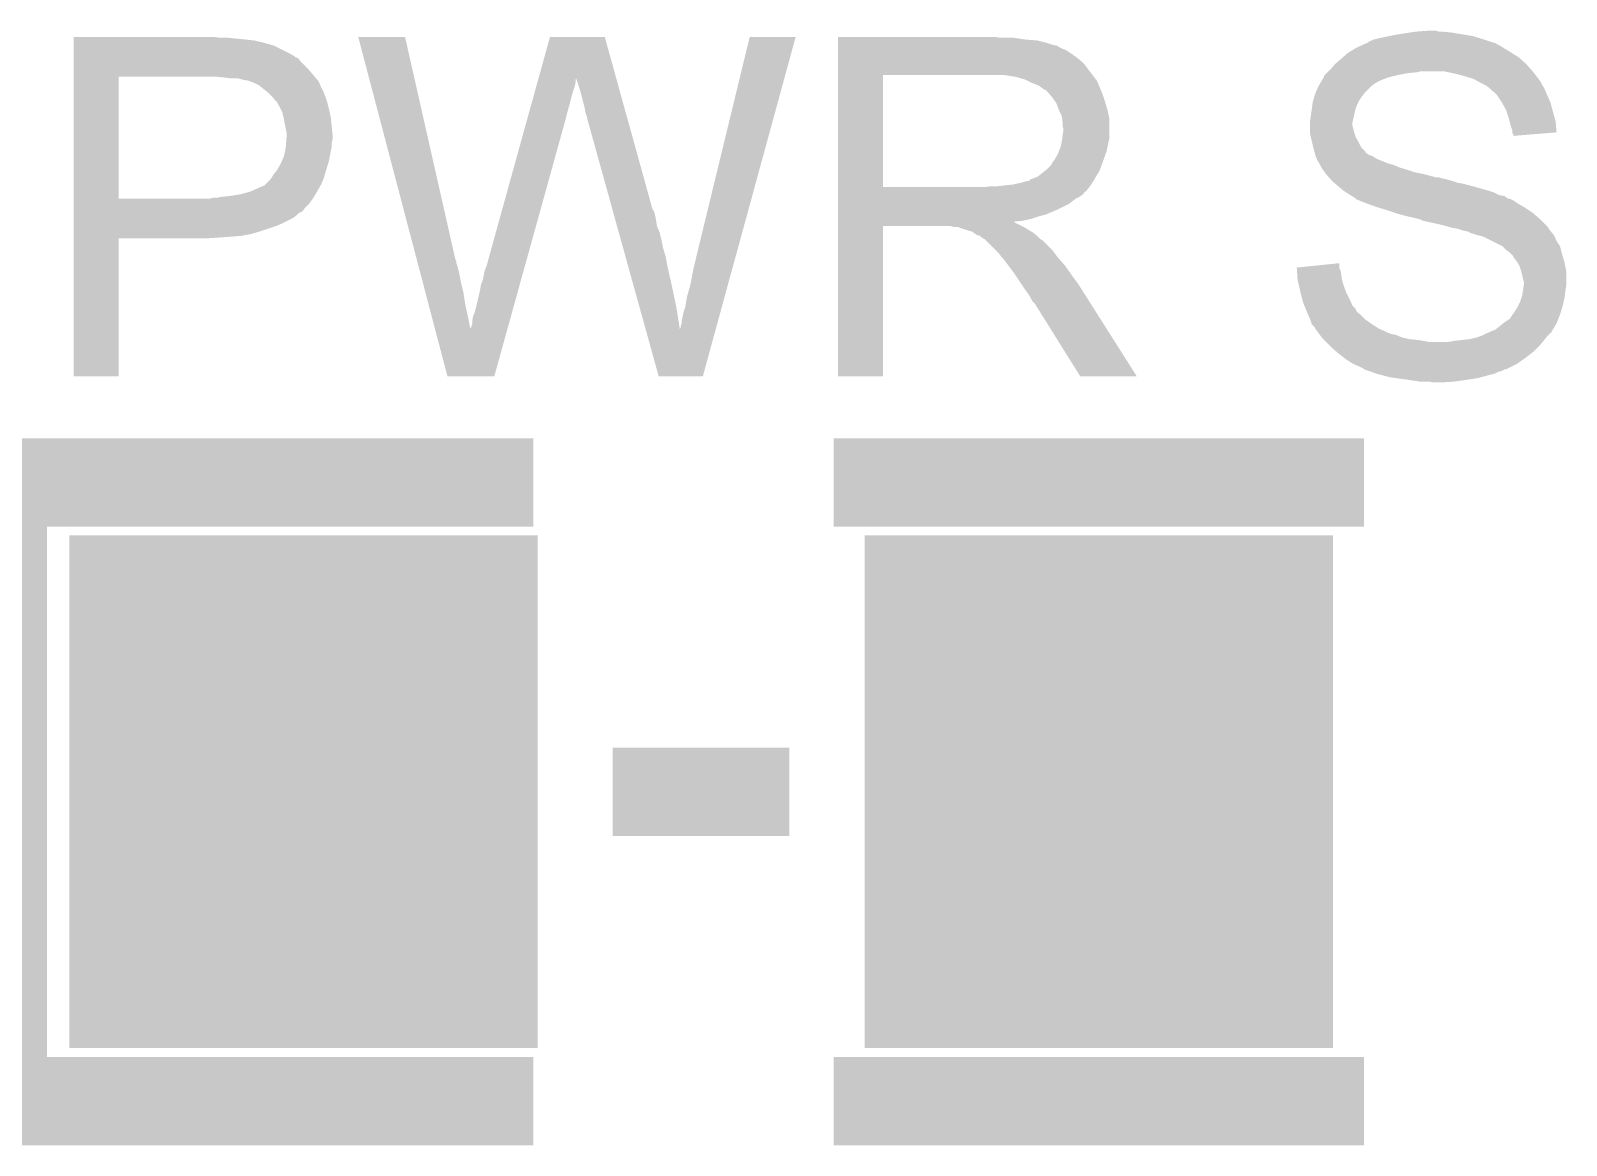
# Model space of a CAD drawing. Extents: x -0.06 to 0.95, y -0.15 to 2.11.
# Drawn here: x 0.1251 to 0.2989, y 0.03 to 0.1561 of the extents above; entities that cross this region are included whole.
import ezdxf

# ---------------------------------------------------------------- set-up
doc = ezdxf.new("R2010")
doc.units = 0
doc.layers.get('0').update_dxf_attribs({"linetype": 'CONTINUOUS'})
doc.layers.add('LORA_CLICK_V104_GTO', color=6, linetype='CONTINUOUS')
doc.layers.add('LORA_CLICK_V104_GTS', color=1, linetype='CONTINUOUS')

# ---------------------------------------------------------------- blocks, each defined once
blk = doc.blocks.new('RECTANGLE_9')
blk.add_solid([(0.0265, 0.029), (0.0265, -0.029), (-0.0265, 0.029), (-0.0265, -0.029)])

msp = doc.modelspace()

# ---------------------------------------------------------------- linework, layer by layer
at = {"layer": 'LORA_CLICK_V104_GTO', "const_width": 0.01}
for points in [[(0.122, 0.035), (0.122, 0.105), (0.182, 0.105)], [(0.216, 0.105), (0.276, 0.105)], [(0.191, 0.07), (0.211, 0.07)], [(0.122, 0.035), (0.182, 0.035)], [(0.216, 0.035), (0.276, 0.035)]]:
    msp.add_lwpolyline(points, dxfattribs=at)
at = {"layer": 'LORA_CLICK_V104_GTO'}
for points in [[(0.13, 0.1553), (0.13, 0.1554), (0.1466, 0.1553), (0.1458, 0.1554)], [(0.13, 0.1551), (0.13, 0.1553), (0.1495, 0.1551), (0.1475, 0.1553)], [(0.13, 0.155), (0.13, 0.1551), (0.1503, 0.155), (0.1495, 0.1551)], [(0.13, 0.1549), (0.13, 0.155), (0.1508, 0.1549), (0.1504, 0.155)], [(0.13, 0.1548), (0.13, 0.1549), (0.1513, 0.1548), (0.1508, 0.1549)], [(0.13, 0.1544), (0.13, 0.1548), (0.1527, 0.1544), (0.1513, 0.1548)], [(0.16883, 0.1302), (0.1622, 0.1554), (0.1732, 0.1302), (0.1675, 0.1554)], [(0.1622, 0.1554), (0.1622, 0.1554), (0.1675, 0.1554), (0.1622, 0.1554)], [(0.1826, 0.1507), (0.1839, 0.1554), (0.1914, 0.1507), (0.1901, 0.1554)], [(0.1839, 0.1554), (0.1839, 0.1554), (0.1901, 0.1554), (0.1839, 0.1554)], [(0.2005, 0.1307), (0.2065, 0.1554), (0.20495, 0.1307), (0.2117, 0.1554)], [(0.2065, 0.1554), (0.2065, 0.1554), (0.2117, 0.1554), (0.2065, 0.1554)], [(0.2165, 0.1553), (0.2165, 0.1554), (0.2348, 0.1553), (0.2343, 0.1554)], [(0.2165, 0.1551), (0.2165, 0.1553), (0.2377, 0.1551), (0.2364, 0.1553)], [(0.2165, 0.155), (0.2165, 0.1551), (0.239, 0.155), (0.2377, 0.1551)], [(0.2165, 0.1547), (0.2165, 0.155), (0.2402, 0.1547), (0.239, 0.155)], [(0.2165, 0.1545), (0.2165, 0.1547), (0.2408, 0.1545), (0.2402, 0.1547)], [(0.27608, 0.1546), (0.2763, 0.1547), (0.291, 0.1546), (0.2909, 0.1547)], [(0.2763, 0.1547), (0.2763, 0.1547), (0.2909, 0.1547), (0.2908, 0.1547)], [(0.2764, 0.1547), (0.2766, 0.1549), (0.2908, 0.1547), (0.2902, 0.1549)], [(0.2766, 0.1549), (0.2769, 0.155), (0.2902, 0.1549), (0.2899, 0.155)], [(0.2769, 0.155), (0.2771, 0.1551), (0.2899, 0.155), (0.2896, 0.1551)], [(0.2771, 0.1551), (0.2775, 0.1552), (0.2896, 0.1551), (0.28928, 0.1552)], [(0.2775, 0.1552), (0.2784, 0.1554), (0.28928, 0.1552), (0.28863, 0.1554)], [(0.2784, 0.1554), (0.2789, 0.1555), (0.28863, 0.1554), (0.2883, 0.1555)], [(0.2789, 0.1555), (0.2794, 0.1556), (0.2883, 0.1555), (0.2877, 0.1556)], [(0.2794, 0.1556), (0.2806, 0.1558), (0.2877, 0.1556), (0.2865, 0.1558)], [(0.2806, 0.1558), (0.28125, 0.1559), (0.2865, 0.1558), (0.2859, 0.1559)], [(0.28125, 0.1559), (0.2819, 0.156), (0.2859, 0.1559), (0.2848, 0.156)], [(0.2819, 0.156), (0.2833, 0.1561), (0.2845, 0.156), (0.2841, 0.1561)], [(0.13, 0.1536), (0.13, 0.1544), (0.1543, 0.1536), (0.1527, 0.1544)], [(0.13, 0.1532), (0.13, 0.1536), (0.155, 0.1532), (0.1543, 0.1536)], [(0.13, 0.1531), (0.13, 0.1532), (0.1551, 0.1531), (0.155, 0.1532)], [(0.13, 0.153), (0.13, 0.1531), (0.1554, 0.153), (0.1551, 0.1531)], [(0.13, 0.1526), (0.13, 0.153), (0.1557, 0.1526), (0.1554, 0.153)], [(0.2165, 0.1544), (0.2165, 0.1545), (0.2413, 0.1544), (0.2408, 0.1545)], [(0.2165, 0.1543), (0.2165, 0.1544), (0.2414, 0.1543), (0.2414, 0.1544)], [(0.2165, 0.1544), (0.2165, 0.1544), (0.2414, 0.1544), (0.2413, 0.1544)], [(0.2165, 0.1541), (0.2165, 0.1543), (0.2418, 0.1541), (0.2414, 0.1543)], [(0.2165, 0.1539), (0.2165, 0.1541), (0.2423, 0.1539), (0.2418, 0.1541)], [(0.2165, 0.1535), (0.2165, 0.1539), (0.2429, 0.1535), (0.2423, 0.1539)], [(0.2165, 0.153), (0.2165, 0.1535), (0.2436, 0.153), (0.2429, 0.1535)], [(0.2165, 0.1524), (0.2165, 0.153), (0.2443, 0.1524), (0.2436, 0.153)], [(0.2734, 0.1529), (0.27363, 0.1531), (0.29373, 0.1529), (0.2935, 0.1531)], [(0.27363, 0.1531), (0.2742, 0.1536), (0.2935, 0.1531), (0.2927, 0.1536)], [(0.2742, 0.1536), (0.27503, 0.1541), (0.2927, 0.1536), (0.2919, 0.1541)], [(0.27503, 0.1541), (0.2752, 0.1542), (0.2919, 0.1541), (0.29173, 0.1542)], [(0.2752, 0.1542), (0.27564, 0.1544), (0.29173, 0.1542), (0.2914, 0.1544)], [(0.27564, 0.1544), (0.27608, 0.1546), (0.2914, 0.1544), (0.291, 0.1546)], [(0.13, 0.1517), (0.13, 0.1526), (0.1566, 0.1517), (0.1557, 0.1526)], [(0.13, 0.1511), (0.13, 0.1517), (0.1571, 0.1511), (0.1566, 0.1517)], [(0.2165, 0.1516), (0.2165, 0.1524), (0.2449, 0.1516), (0.2443, 0.1524)], [(0.2165, 0.1511), (0.2165, 0.1516), (0.24529, 0.1511), (0.2449, 0.1516)], [(0.2716, 0.1511), (0.2718, 0.1513), (0.2799, 0.1511), (0.281, 0.1513)], [(0.2718, 0.1513), (0.2719, 0.1514), (0.281, 0.1513), (0.282, 0.1514)], [(0.2719, 0.1514), (0.272, 0.1515), (0.282, 0.1514), (0.2824, 0.1515)], [(0.272, 0.1515), (0.2722, 0.1517), (0.2951, 0.1515), (0.29492, 0.1517)], [(0.2722, 0.1517), (0.2727, 0.1523), (0.29492, 0.1517), (0.29439, 0.1523)], [(0.2727, 0.1523), (0.27282, 0.1524), (0.29439, 0.1523), (0.2943, 0.1524)], [(0.27282, 0.1524), (0.2734, 0.1529), (0.2943, 0.1524), (0.29373, 0.1529)], [(0.2865, 0.1512), (0.2851, 0.1515), (0.29533, 0.1512), (0.2951, 0.1515)], [(0.2876, 0.1509), (0.2865, 0.1512), (0.29557, 0.1509), (0.29533, 0.1512)], [(0.13, 0.1509), (0.13, 0.1511), (0.15727, 0.1509), (0.1571, 0.1511)], [(0.13, 0.1371), (0.13, 0.1509), (0.1351, 0.1371), (0.1351, 0.1509)], [(0.1471, 0.1508), (0.1461, 0.1509), (0.15736, 0.1508), (0.15727, 0.1509)], [(0.1479, 0.1507), (0.1471, 0.1508), (0.15744, 0.1507), (0.15736, 0.1508)], [(0.1494, 0.1505), (0.1486, 0.1507), (0.15761, 0.1505), (0.15744, 0.1507)], [(0.14987, 0.1504), (0.1496, 0.1505), (0.1577, 0.1504), (0.15761, 0.1505)], [(0.1504, 0.1502), (0.14987, 0.1504), (0.15779, 0.1502), (0.1577, 0.1504)], [(0.151, 0.1499), (0.1504, 0.1502), (0.15792, 0.1499), (0.15779, 0.1502)], [(0.1515, 0.1495), (0.151, 0.1499), (0.1581, 0.1495), (0.15792, 0.1499)], [(0.15163, 0.1494), (0.1515, 0.1495), (0.1582, 0.1494), (0.1581, 0.1495)], [(0.18218, 0.1492), (0.18235, 0.1498), (0.1865, 0.1492), (0.1867, 0.1498)], [(0.18235, 0.1498), (0.18249, 0.1503), (0.1867, 0.1498), (0.1868, 0.1503)], [(0.18249, 0.1503), (0.18257, 0.1506), (0.1868, 0.1503), (0.1868, 0.1506)], [(0.18257, 0.1506), (0.1826, 0.1507), (0.1868, 0.1506), (0.1869, 0.1507)], [(0.1869, 0.1506), (0.1869, 0.1507), (0.19143, 0.1506), (0.1914, 0.1507)], [(0.1872, 0.1497), (0.1869, 0.1506), (0.19168, 0.1497), (0.19143, 0.1506)], [(0.1874, 0.149), (0.1872, 0.1497), (0.19187, 0.149), (0.19168, 0.1497)], [(0.2165, 0.1384), (0.2165, 0.1511), (0.2216, 0.1384), (0.2216, 0.1511)], [(0.2165, 0.1511), (0.2165, 0.1511), (0.2216, 0.1511), (0.2337, 0.1511)], [(0.2365, 0.1509), (0.2352, 0.1511), (0.24544, 0.1509), (0.24529, 0.1511)], [(0.23723, 0.1507), (0.2365, 0.1509), (0.2456, 0.1507), (0.24544, 0.1509)], [(0.2376, 0.1506), (0.23723, 0.1507), (0.2456, 0.1506), (0.2456, 0.1507)], [(0.2384, 0.1502), (0.2376, 0.1506), (0.2459, 0.1502), (0.2457, 0.1506)], [(0.2376, 0.1506), (0.2376, 0.1506), (0.2457, 0.1506), (0.2456, 0.1506)], [(0.2392, 0.1499), (0.2384, 0.1502), (0.24602, 0.1499), (0.2459, 0.1502)], [(0.23947, 0.1497), (0.2392, 0.1499), (0.2461, 0.1497), (0.24602, 0.1499)], [(0.2396, 0.1496), (0.23947, 0.1497), (0.24614, 0.1496), (0.2461, 0.1497)], [(0.2399, 0.1494), (0.2396, 0.1496), (0.24623, 0.1494), (0.24614, 0.1496)], [(0.27054, 0.1491), (0.27086, 0.1498), (0.2761, 0.1491), (0.2768, 0.1498)], [(0.27086, 0.1498), (0.2709, 0.1499), (0.2768, 0.1498), (0.27693, 0.1499)], [(0.2709, 0.1499), (0.27102, 0.1501), (0.27693, 0.1499), (0.2772, 0.1501)], [(0.27102, 0.1501), (0.2712, 0.1504), (0.2772, 0.1501), (0.2777, 0.1504)], [(0.2712, 0.1504), (0.27144, 0.1508), (0.2777, 0.1504), (0.2787, 0.1508)], [(0.27144, 0.1508), (0.2715, 0.1509), (0.2787, 0.1508), (0.2791, 0.1509)], [(0.2715, 0.151), (0.2716, 0.1511), (0.2795, 0.151), (0.2799, 0.1511)], [(0.2715, 0.1509), (0.2715, 0.151), (0.2791, 0.1509), (0.2795, 0.151)], [(0.2885, 0.1506), (0.2876, 0.1509), (0.2958, 0.1506), (0.29557, 0.1509)], [(0.28868, 0.1505), (0.2885, 0.1506), (0.2958, 0.1505), (0.2958, 0.1506)], [(0.2892, 0.1502), (0.28868, 0.1505), (0.29605, 0.1502), (0.2959, 0.1505)], [(0.28868, 0.1505), (0.28868, 0.1505), (0.2959, 0.1505), (0.2958, 0.1505)], [(0.2894, 0.1501), (0.2892, 0.1502), (0.2961, 0.1501), (0.29605, 0.1502)], [(0.2898, 0.1499), (0.2894, 0.1501), (0.29622, 0.1499), (0.2961, 0.1501)], [(0.2901, 0.1497), (0.2898, 0.1499), (0.29634, 0.1497), (0.29622, 0.1499)], [(0.2902, 0.1496), (0.2901, 0.1497), (0.2964, 0.1496), (0.29634, 0.1497)], [(0.291, 0.1489), (0.2902, 0.1496), (0.2967, 0.1489), (0.2964, 0.1496)], [(0.152, 0.1491), (0.15163, 0.1494), (0.1583, 0.1491), (0.1582, 0.1494)], [(0.1525, 0.1486), (0.152, 0.1491), (0.1585, 0.1486), (0.1583, 0.1491)], [(0.1526, 0.1485), (0.1525, 0.1486), (0.15853, 0.1485), (0.1585, 0.1486)], [(0.1528, 0.1482), (0.1526, 0.1485), (0.15863, 0.1482), (0.15853, 0.1485)], [(0.15301, 0.148), (0.1529, 0.1482), (0.1587, 0.148), (0.15863, 0.1482)], [(0.1533, 0.1475), (0.15301, 0.148), (0.15882, 0.1475), (0.1587, 0.148)], [(0.18157, 0.147), (0.18177, 0.1477), (0.1859, 0.147), (0.1861, 0.1477)], [(0.18177, 0.1477), (0.18199, 0.1485), (0.1861, 0.1477), (0.1863, 0.1485)], [(0.18199, 0.1485), (0.18218, 0.1492), (0.1863, 0.1485), (0.1865, 0.1492)], [(0.1876, 0.1482), (0.1874, 0.149), (0.19209, 0.1482), (0.19187, 0.149)], [(0.1878, 0.1475), (0.1876, 0.1482), (0.19229, 0.1475), (0.19209, 0.1482)], [(0.24035, 0.149), (0.24, 0.1494), (0.2464, 0.149), (0.24623, 0.1494)], [(0.2407, 0.1486), (0.24035, 0.149), (0.24653, 0.1486), (0.2464, 0.149)], [(0.24106, 0.1481), (0.2407, 0.1486), (0.2467, 0.1481), (0.24653, 0.1486)], [(0.2412, 0.1479), (0.24106, 0.1481), (0.24676, 0.1479), (0.2467, 0.1481)], [(0.2415, 0.1471), (0.2412, 0.1479), (0.247, 0.1471), (0.24676, 0.1479)], [(0.27013, 0.1474), (0.2702, 0.148), (0.2751, 0.1474), (0.27536, 0.148)], [(0.2702, 0.148), (0.27023, 0.1481), (0.27536, 0.148), (0.2754, 0.1481)], [(0.27023, 0.1481), (0.27041, 0.1487), (0.2754, 0.1481), (0.2758, 0.1487)], [(0.27041, 0.1487), (0.2705, 0.149), (0.2758, 0.1487), (0.27603, 0.149)], [(0.2705, 0.149), (0.27054, 0.1491), (0.27603, 0.149), (0.2761, 0.1491)], [(0.2916, 0.148), (0.291, 0.1489), (0.2971, 0.148), (0.2967, 0.1489)], [(0.2921, 0.1471), (0.2916, 0.148), (0.29735, 0.1471), (0.2971, 0.148)], [(0.15345, 0.1472), (0.1533, 0.1475), (0.1589, 0.1472), (0.15882, 0.1475)], [(0.1536, 0.1469), (0.15345, 0.1472), (0.15897, 0.1469), (0.1589, 0.1472)], [(0.15375, 0.1463), (0.1536, 0.1469), (0.1591, 0.1463), (0.15897, 0.1469)], [(0.1538, 0.1461), (0.15375, 0.1463), (0.15912, 0.1461), (0.1591, 0.1463)], [(0.1539, 0.1455), (0.1538, 0.1461), (0.15918, 0.1455), (0.15912, 0.1461)], [(0.1767, 0.1294), (0.18135, 0.1462), (0.18104, 0.1294), (0.1857, 0.1462)], [(0.18135, 0.1462), (0.18157, 0.147), (0.1857, 0.1462), (0.1859, 0.147)], [(0.1879, 0.1469), (0.1878, 0.1475), (0.19245, 0.1469), (0.19229, 0.1475)], [(0.188, 0.1466), (0.1879, 0.1469), (0.19254, 0.1466), (0.19245, 0.1469)], [(0.1881, 0.1464), (0.188, 0.1466), (0.19259, 0.1464), (0.19254, 0.1466)], [(0.1881, 0.1462), (0.1881, 0.1464), (0.19265, 0.1462), (0.19259, 0.1464)], [(0.19096, 0.1359), (0.1881, 0.1462), (0.1955, 0.1359), (0.19265, 0.1462)], [(0.2418, 0.1465), (0.2415, 0.1471), (0.24712, 0.1465), (0.247, 0.1471)], [(0.24186, 0.1461), (0.2418, 0.1465), (0.2472, 0.1461), (0.24712, 0.1465)], [(0.2419, 0.1458), (0.24186, 0.1461), (0.2472, 0.1458), (0.2472, 0.1461)], [(0.2699, 0.1459), (0.27, 0.1465), (0.27474, 0.1459), (0.27488, 0.1465)], [(0.27, 0.1465), (0.27001, 0.1466), (0.27488, 0.1465), (0.2749, 0.1466)], [(0.27001, 0.1466), (0.2701, 0.1472), (0.2749, 0.1466), (0.27505, 0.1472)], [(0.2701, 0.1472), (0.27013, 0.1474), (0.27505, 0.1472), (0.2751, 0.1474)], [(0.2924, 0.1462), (0.2921, 0.1471), (0.29759, 0.1462), (0.29735, 0.1471)], [(0.2925, 0.1458), (0.2924, 0.1462), (0.2977, 0.1458), (0.29759, 0.1462)], [(0.1541, 0.1445), (0.1539, 0.1455), (0.15928, 0.1445), (0.15918, 0.1455)], [(0.1541, 0.1443), (0.1541, 0.1445), (0.1593, 0.1443), (0.15928, 0.1445)], [(0.1541, 0.1441), (0.1541, 0.1443), (0.1593, 0.1441), (0.1593, 0.1443)], [(0.24186, 0.1439), (0.242, 0.1449), (0.2472, 0.1439), (0.2472, 0.1449)], [(0.2419, 0.1453), (0.2419, 0.1458), (0.2472, 0.1453), (0.2472, 0.1458)], [(0.242, 0.145), (0.2419, 0.1453), (0.2472, 0.145), (0.2472, 0.1453)], [(0.242, 0.1449), (0.242, 0.145), (0.2472, 0.1449), (0.2472, 0.145)], [(0.2699, 0.1457), (0.2699, 0.1459), (0.2747, 0.1457), (0.27474, 0.1459)], [(0.2699, 0.1454), (0.2699, 0.1457), (0.2747, 0.1454), (0.2747, 0.1457)], [(0.2699, 0.1446), (0.2699, 0.1454), (0.2749, 0.1446), (0.2747, 0.1454)], [(0.2699, 0.1445), (0.2699, 0.1446), (0.27493, 0.1445), (0.2749, 0.1446)], [(0.27001, 0.144), (0.2699, 0.1445), (0.2751, 0.144), (0.27493, 0.1445)], [(0.2926, 0.1454), (0.2925, 0.1458), (0.29773, 0.1454), (0.2977, 0.1458)], [(0.2928, 0.1448), (0.2926, 0.1454), (0.29778, 0.1448), (0.29773, 0.1454)], [(0.2928, 0.1446), (0.2928, 0.1448), (0.2978, 0.1446), (0.29778, 0.1448)], [(0.2928, 0.1445), (0.2928, 0.1446), (0.29657, 0.1445), (0.2978, 0.1446)], [(0.2929, 0.1444), (0.2928, 0.1445), (0.29535, 0.1444), (0.29657, 0.1445)], [(0.2929, 0.1442), (0.2929, 0.1444), (0.2929, 0.1442), (0.29535, 0.1444)], [(0.15382, 0.142), (0.154, 0.1429), (0.159, 0.142), (0.15918, 0.1429)], [(0.154, 0.1429), (0.15401, 0.143), (0.15918, 0.1429), (0.1592, 0.143)], [(0.15401, 0.143), (0.15404, 0.1434), (0.1592, 0.143), (0.1592, 0.1434)], [(0.15404, 0.1434), (0.15407, 0.1438), (0.1592, 0.1434), (0.1593, 0.1438)], [(0.15407, 0.1438), (0.1541, 0.1441), (0.1593, 0.1438), (0.1593, 0.1441)], [(0.2413, 0.142), (0.2415, 0.1425), (0.24672, 0.142), (0.2469, 0.1425)], [(0.2415, 0.1425), (0.2417, 0.143), (0.2469, 0.1425), (0.247, 0.143)], [(0.2417, 0.143), (0.2418, 0.1435), (0.247, 0.143), (0.2471, 0.1435)], [(0.2418, 0.1435), (0.24186, 0.1439), (0.2471, 0.1435), (0.2472, 0.1439)], [(0.2701, 0.1436), (0.27001, 0.144), (0.27534, 0.1436), (0.2751, 0.144)], [(0.27013, 0.1435), (0.2701, 0.1436), (0.2754, 0.1435), (0.27534, 0.1436)], [(0.27027, 0.1429), (0.27013, 0.1435), (0.2757, 0.1429), (0.2754, 0.1435)], [(0.2704, 0.1424), (0.27027, 0.1429), (0.2762, 0.1424), (0.2757, 0.1429)], [(0.153, 0.1403), (0.1534, 0.141), (0.15856, 0.1403), (0.15878, 0.141)], [(0.1534, 0.141), (0.15358, 0.1414), (0.15878, 0.141), (0.1589, 0.1414)], [(0.15358, 0.1414), (0.1538, 0.1419), (0.1589, 0.1414), (0.15898, 0.1419)], [(0.1538, 0.1419), (0.15382, 0.142), (0.15898, 0.1419), (0.159, 0.142)], [(0.2401, 0.1404), (0.2406, 0.1409), (0.24614, 0.1404), (0.24632, 0.1409)], [(0.2406, 0.1409), (0.2409, 0.1414), (0.24632, 0.1409), (0.2465, 0.1414)], [(0.2409, 0.1414), (0.241, 0.1415), (0.2465, 0.1414), (0.24654, 0.1415)], [(0.241, 0.1415), (0.2411, 0.1417), (0.24654, 0.1415), (0.24661, 0.1417)], [(0.2411, 0.1417), (0.2413, 0.142), (0.24661, 0.1417), (0.24672, 0.142)], [(0.27043, 0.1423), (0.2704, 0.1424), (0.2762, 0.1423), (0.2762, 0.1424)], [(0.27048, 0.1421), (0.27043, 0.1423), (0.2765, 0.1421), (0.2762, 0.1423)], [(0.2705, 0.142), (0.27048, 0.1421), (0.2767, 0.142), (0.2765, 0.1421)], [(0.27054, 0.1419), (0.2705, 0.142), (0.277, 0.1419), (0.2767, 0.142)], [(0.27062, 0.1417), (0.27054, 0.1419), (0.2773, 0.1417), (0.277, 0.1419)], [(0.2707, 0.1415), (0.27062, 0.1417), (0.2777, 0.1415), (0.2773, 0.1417)], [(0.27094, 0.1411), (0.2707, 0.1415), (0.2787, 0.1411), (0.2777, 0.1415)], [(0.271, 0.141), (0.27094, 0.1411), (0.27905, 0.141), (0.2787, 0.1411)], [(0.27105, 0.1409), (0.271, 0.141), (0.2794, 0.1409), (0.27905, 0.141)], [(0.2712, 0.1406), (0.27105, 0.1409), (0.2801, 0.1406), (0.2794, 0.1409)], [(0.1517, 0.1387), (0.1523, 0.1393), (0.158, 0.1387), (0.15826, 0.1393)], [(0.1523, 0.1393), (0.15236, 0.1394), (0.15826, 0.1393), (0.1583, 0.1394)], [(0.15236, 0.1394), (0.1526, 0.1398), (0.1583, 0.1394), (0.15841, 0.1398)], [(0.1526, 0.1398), (0.15284, 0.1401), (0.15841, 0.1398), (0.1585, 0.1401)], [(0.15284, 0.1401), (0.153, 0.1403), (0.1585, 0.1401), (0.15856, 0.1403)], [(0.2372, 0.1389), (0.2379, 0.1391), (0.24527, 0.1389), (0.2454, 0.1391)], [(0.2381, 0.1391), (0.2383, 0.1393), (0.2454, 0.1391), (0.24552, 0.1393)], [(0.2383, 0.1393), (0.2386, 0.1394), (0.24552, 0.1393), (0.24557, 0.1394)], [(0.2386, 0.1394), (0.2391, 0.1396), (0.24557, 0.1394), (0.24569, 0.1396)], [(0.2391, 0.1396), (0.23997, 0.1403), (0.24569, 0.1396), (0.2461, 0.1403)], [(0.23997, 0.1403), (0.2401, 0.1404), (0.2461, 0.1403), (0.24614, 0.1404)], [(0.27134, 0.1404), (0.2712, 0.1406), (0.2808, 0.1404), (0.2801, 0.1406)], [(0.27156, 0.1401), (0.27134, 0.1404), (0.2817, 0.1401), (0.2808, 0.1404)], [(0.2717, 0.1399), (0.27156, 0.1401), (0.2827, 0.1399), (0.2817, 0.1401)], [(0.27196, 0.1396), (0.2717, 0.1399), (0.2838, 0.1396), (0.2827, 0.1399)], [(0.27205, 0.1395), (0.27196, 0.1396), (0.2841, 0.1395), (0.2839, 0.1396)], [(0.27196, 0.1396), (0.27196, 0.1396), (0.2839, 0.1396), (0.2838, 0.1396)], [(0.27214, 0.1394), (0.27205, 0.1395), (0.2848, 0.1394), (0.2845, 0.1395)], [(0.27205, 0.1395), (0.27205, 0.1395), (0.2845, 0.1395), (0.2841, 0.1395)], [(0.27222, 0.1393), (0.27214, 0.1394), (0.2853, 0.1393), (0.2848, 0.1394)], [(0.2724, 0.1391), (0.27222, 0.1393), (0.286, 0.1391), (0.2853, 0.1393)], [(0.27263, 0.1389), (0.2724, 0.1391), (0.2866, 0.1389), (0.286, 0.1391)], [(0.1462, 0.1372), (0.1467, 0.1373), (0.15713, 0.1372), (0.1572, 0.1373)], [(0.1467, 0.1373), (0.1477, 0.1374), (0.1572, 0.1373), (0.15726, 0.1374)], [(0.1477, 0.1374), (0.1489, 0.1376), (0.15726, 0.1374), (0.15737, 0.1376)], [(0.1489, 0.1376), (0.15, 0.1379), (0.15737, 0.1376), (0.15754, 0.1379)], [(0.15, 0.1379), (0.1511, 0.1384), (0.15754, 0.1379), (0.15783, 0.1384)], [(0.1511, 0.1384), (0.1516, 0.1386), (0.15783, 0.1384), (0.15794, 0.1386)], [(0.1516, 0.1386), (0.1517, 0.1387), (0.15794, 0.1386), (0.158, 0.1387)], [(0.2165, 0.138), (0.2165, 0.1384), (0.2446, 0.138), (0.24492, 0.1384)], [(0.2165, 0.1384), (0.2165, 0.1384), (0.2331, 0.1384), (0.2216, 0.1384)], [(0.2165, 0.1379), (0.2165, 0.138), (0.2445, 0.1379), (0.2446, 0.138)], [(0.2165, 0.1377), (0.2165, 0.1379), (0.2443, 0.1377), (0.2444, 0.1379)], [(0.2165, 0.1379), (0.2165, 0.1379), (0.2444, 0.1379), (0.2445, 0.1379)], [(0.2165, 0.1375), (0.2165, 0.1377), (0.2441, 0.1375), (0.2443, 0.1377)], [(0.2165, 0.1373), (0.2165, 0.1375), (0.2438, 0.1373), (0.2441, 0.1375)], [(0.2165, 0.1371), (0.2165, 0.1373), (0.2434, 0.1371), (0.2438, 0.1373)], [(0.2331, 0.1384), (0.2337, 0.1385), (0.24492, 0.1384), (0.245, 0.1385)], [(0.2345, 0.1385), (0.2363, 0.1387), (0.245, 0.1385), (0.24513, 0.1387)], [(0.2363, 0.1387), (0.2372, 0.1389), (0.24513, 0.1387), (0.24527, 0.1389)], [(0.27275, 0.1388), (0.27263, 0.1389), (0.2872, 0.1388), (0.2866, 0.1389)], [(0.2731, 0.1385), (0.27275, 0.1388), (0.28832, 0.1385), (0.2872, 0.1388)], [(0.27322, 0.1384), (0.2731, 0.1385), (0.2887, 0.1384), (0.28832, 0.1385)], [(0.2737, 0.138), (0.27322, 0.1384), (0.2901, 0.138), (0.2887, 0.1384)], [(0.274, 0.1378), (0.2737, 0.138), (0.2907, 0.1378), (0.2901, 0.138)], [(0.2743, 0.1376), (0.274, 0.1378), (0.2911, 0.1376), (0.2907, 0.1378)], [(0.27447, 0.1375), (0.2743, 0.1376), (0.2913, 0.1375), (0.2911, 0.1376)], [(0.27463, 0.1374), (0.27447, 0.1375), (0.2919, 0.1374), (0.2913, 0.1375)], [(0.2748, 0.1373), (0.27463, 0.1374), (0.29203, 0.1373), (0.2919, 0.1374)], [(0.2751, 0.1371), (0.2748, 0.1373), (0.2923, 0.1371), (0.29203, 0.1373)], [(0.13, 0.1366), (0.13, 0.1371), (0.1567, 0.1366), (0.15706, 0.1371)], [(0.13, 0.1371), (0.13, 0.1371), (0.1454, 0.1371), (0.1351, 0.1371)], [(0.13, 0.136), (0.13, 0.1366), (0.1561, 0.136), (0.1567, 0.1366)], [(0.13, 0.1359), (0.13, 0.136), (0.1561, 0.1359), (0.1561, 0.136)], [(0.13, 0.1356), (0.13, 0.1359), (0.1558, 0.1356), (0.1561, 0.1359)], [(0.13, 0.1355), (0.13, 0.1356), (0.1555, 0.1355), (0.1558, 0.1356)], [(0.1454, 0.1371), (0.1458, 0.1372), (0.15706, 0.1371), (0.15713, 0.1372)], [(0.19104, 0.1356), (0.19096, 0.1359), (0.1957, 0.1356), (0.1955, 0.1359)], [(0.19115, 0.1352), (0.19104, 0.1356), (0.1958, 0.1352), (0.1957, 0.1356)], [(0.2165, 0.1365), (0.2165, 0.1371), (0.2426, 0.1365), (0.2434, 0.1371)], [(0.2165, 0.1359), (0.2165, 0.1365), (0.2414, 0.1359), (0.2426, 0.1365)], [(0.2165, 0.1353), (0.2165, 0.1359), (0.24, 0.1353), (0.2414, 0.1359)], [(0.2752, 0.137), (0.2751, 0.1371), (0.2927, 0.137), (0.2925, 0.1371)], [(0.2751, 0.1371), (0.2751, 0.1371), (0.2925, 0.1371), (0.2923, 0.1371)], [(0.27545, 0.1369), (0.2752, 0.137), (0.2929, 0.1369), (0.2927, 0.137)], [(0.2762, 0.1366), (0.27545, 0.1369), (0.29335, 0.1366), (0.2929, 0.1369)], [(0.27647, 0.1365), (0.2762, 0.1366), (0.2935, 0.1365), (0.29335, 0.1366)], [(0.2773, 0.1362), (0.27647, 0.1365), (0.29403, 0.1362), (0.2935, 0.1365)], [(0.27762, 0.1361), (0.2773, 0.1362), (0.2942, 0.1361), (0.29403, 0.1362)], [(0.2786, 0.1358), (0.27762, 0.1361), (0.29465, 0.1358), (0.2942, 0.1361)], [(0.2795, 0.1355), (0.2786, 0.1358), (0.2951, 0.1355), (0.29465, 0.1358)], [(0.13, 0.1352), (0.13, 0.1355), (0.1552, 0.1352), (0.1555, 0.1355)], [(0.13, 0.1349), (0.13, 0.1352), (0.1548, 0.1349), (0.1552, 0.1352)], [(0.13, 0.1343), (0.13, 0.1349), (0.1536, 0.1343), (0.1548, 0.1349)], [(0.13, 0.134), (0.13, 0.1343), (0.1529, 0.134), (0.1536, 0.1343)], [(0.13, 0.1334), (0.13, 0.134), (0.1511, 0.1334), (0.1529, 0.134)], [(0.19129, 0.1347), (0.19115, 0.1352), (0.1959, 0.1347), (0.1958, 0.1352)], [(0.19148, 0.134), (0.19129, 0.1347), (0.196, 0.134), (0.1959, 0.1347)], [(0.19168, 0.1333), (0.19148, 0.134), (0.1963, 0.1333), (0.196, 0.134)], [(0.2165, 0.1351), (0.2165, 0.1353), (0.2392, 0.1351), (0.24, 0.1353)], [(0.2165, 0.1348), (0.2165, 0.1351), (0.2383, 0.1348), (0.2392, 0.1351)], [(0.2165, 0.1346), (0.2165, 0.1348), (0.2374, 0.1346), (0.2383, 0.1348)], [(0.2165, 0.1345), (0.2165, 0.1346), (0.2364, 0.1345), (0.2374, 0.1346)], [(0.2165, 0.1344), (0.2165, 0.1345), (0.2365, 0.1344), (0.2364, 0.1345)], [(0.2165, 0.134), (0.2165, 0.1344), (0.2373, 0.134), (0.2365, 0.1344)], [(0.2165, 0.117), (0.2165, 0.134), (0.2216, 0.117), (0.2216, 0.134)], [(0.2165, 0.134), (0.2165, 0.134), (0.2216, 0.134), (0.2292, 0.134)], [(0.2296, 0.1339), (0.2292, 0.134), (0.2375, 0.1339), (0.2373, 0.134)], [(0.2302, 0.1338), (0.2301, 0.1339), (0.23767, 0.1338), (0.2375, 0.1339)], [(0.2312, 0.1335), (0.2303, 0.1338), (0.23817, 0.1335), (0.23767, 0.1338)], [(0.2798, 0.1354), (0.2795, 0.1355), (0.29521, 0.1354), (0.2951, 0.1355)], [(0.2809, 0.1351), (0.2798, 0.1354), (0.29556, 0.1351), (0.29521, 0.1354)], [(0.2814, 0.135), (0.2809, 0.1351), (0.29567, 0.135), (0.29556, 0.1351)], [(0.2822, 0.1348), (0.2814, 0.135), (0.2959, 0.1348), (0.29567, 0.135)], [(0.2825, 0.1347), (0.2822, 0.1348), (0.296, 0.1347), (0.2959, 0.1348)], [(0.2826, 0.1346), (0.2825, 0.1347), (0.2961, 0.1346), (0.296, 0.1347)], [(0.2845, 0.1342), (0.2827, 0.1346), (0.2965, 0.1342), (0.2961, 0.1346)], [(0.2853, 0.134), (0.2845, 0.1342), (0.2967, 0.134), (0.2965, 0.1342)], [(0.286, 0.1338), (0.2853, 0.134), (0.29685, 0.1338), (0.2967, 0.134)], [(0.2866, 0.1337), (0.286, 0.1338), (0.29692, 0.1337), (0.29685, 0.1338)], [(0.13, 0.1331), (0.13, 0.1334), (0.1501, 0.1331), (0.1511, 0.1334)], [(0.13, 0.1329), (0.13, 0.1331), (0.149, 0.1329), (0.1501, 0.1331)], [(0.13, 0.1328), (0.13, 0.1329), (0.1478, 0.1328), (0.149, 0.1329)], [(0.13, 0.1327), (0.13, 0.1328), (0.1464, 0.1327), (0.1478, 0.1328)], [(0.13, 0.1326), (0.13, 0.1327), (0.1449, 0.1326), (0.1464, 0.1327)], [(0.13, 0.117), (0.13, 0.1326), (0.1351, 0.117), (0.1351, 0.1326)], [(0.13, 0.1326), (0.13, 0.1326), (0.1351, 0.1326), (0.1449, 0.1326)], [(0.1919, 0.1325), (0.19168, 0.1333), (0.1965, 0.1325), (0.1963, 0.1333)], [(0.19218, 0.1315), (0.1919, 0.1325), (0.1967, 0.1315), (0.1965, 0.1325)], [(0.2316, 0.1334), (0.2312, 0.1335), (0.23833, 0.1334), (0.23817, 0.1335)], [(0.23175, 0.1333), (0.2316, 0.1334), (0.2385, 0.1333), (0.23833, 0.1334)], [(0.2322, 0.133), (0.23175, 0.1333), (0.23888, 0.133), (0.2385, 0.1333)], [(0.2325, 0.1329), (0.2322, 0.133), (0.239, 0.1329), (0.23888, 0.133)], [(0.2326, 0.1328), (0.2326, 0.1329), (0.2391, 0.1328), (0.239, 0.1329)], [(0.2331, 0.1325), (0.2326, 0.1328), (0.2394, 0.1325), (0.2391, 0.1328)], [(0.2332, 0.1324), (0.2331, 0.1325), (0.2396, 0.1324), (0.2394, 0.1325)], [(0.2344, 0.1312), (0.2332, 0.1324), (0.2408, 0.1312), (0.2396, 0.1324)], [(0.2872, 0.1335), (0.2866, 0.1337), (0.29707, 0.1335), (0.29692, 0.1337)], [(0.2877, 0.1334), (0.2872, 0.1335), (0.29715, 0.1334), (0.29707, 0.1335)], [(0.2881, 0.1332), (0.2877, 0.1334), (0.2973, 0.1332), (0.29715, 0.1334)], [(0.2885, 0.1331), (0.2881, 0.1332), (0.2974, 0.1331), (0.2973, 0.1332)], [(0.2887, 0.133), (0.2885, 0.1331), (0.29747, 0.133), (0.2974, 0.1331)], [(0.2892, 0.1329), (0.2887, 0.133), (0.29753, 0.1329), (0.29747, 0.133)], [(0.2895, 0.1328), (0.2892, 0.1329), (0.2976, 0.1328), (0.29753, 0.1329)], [(0.2905, 0.1323), (0.2895, 0.1328), (0.2978, 0.1323), (0.2976, 0.1328)], [(0.2917, 0.1317), (0.2905, 0.1323), (0.2982, 0.1317), (0.2978, 0.1323)], [(0.19246, 0.1305), (0.19218, 0.1315), (0.197, 0.1305), (0.1967, 0.1315)], [(0.19276, 0.1294), (0.19246, 0.1305), (0.1972, 0.1294), (0.197, 0.1305)], [(0.2001, 0.129), (0.2005, 0.1307), (0.20448, 0.129), (0.20495, 0.1307)], [(0.2347, 0.1309), (0.2344, 0.1312), (0.24102, 0.1309), (0.2408, 0.1312)], [(0.235, 0.1305), (0.2347, 0.1309), (0.24133, 0.1305), (0.24102, 0.1309)], [(0.2351, 0.1304), (0.235, 0.1305), (0.2414, 0.1304), (0.24133, 0.1305)], [(0.2352, 0.1303), (0.2351, 0.1304), (0.24149, 0.1303), (0.2414, 0.1304)], [(0.2921, 0.1313), (0.2917, 0.1317), (0.2983, 0.1313), (0.2982, 0.1317)], [(0.2925, 0.131), (0.2921, 0.1313), (0.29838, 0.131), (0.2983, 0.1313)], [(0.2926, 0.1309), (0.2925, 0.131), (0.2984, 0.1309), (0.29838, 0.131)], [(0.2929, 0.1306), (0.2926, 0.1309), (0.29849, 0.1306), (0.2984, 0.1309)], [(0.2929, 0.1305), (0.2929, 0.1306), (0.29852, 0.1305), (0.29849, 0.1306)], [(0.2933, 0.13), (0.2929, 0.1305), (0.29867, 0.13), (0.29852, 0.1305)], [(0.16888, 0.13), (0.16883, 0.1302), (0.1733, 0.13), (0.1732, 0.1302)], [(0.16893, 0.1298), (0.16888, 0.13), (0.1733, 0.1298), (0.1733, 0.13)], [(0.16909, 0.1292), (0.16893, 0.1298), (0.1735, 0.1292), (0.1733, 0.1298)], [(0.1692, 0.1288), (0.16909, 0.1292), (0.1736, 0.1288), (0.1735, 0.1292)], [(0.16933, 0.1283), (0.1692, 0.1288), (0.1737, 0.1283), (0.1736, 0.1288)], [(0.1763, 0.1279), (0.1765, 0.1289), (0.18062, 0.1279), (0.1809, 0.1289)], [(0.1765, 0.1289), (0.1766, 0.1292), (0.1809, 0.1289), (0.18098, 0.1292)], [(0.1766, 0.1292), (0.1767, 0.1294), (0.18098, 0.1292), (0.18104, 0.1294)], [(0.19337, 0.1272), (0.19276, 0.1294), (0.1977, 0.1272), (0.1972, 0.1294)], [(0.1998, 0.1274), (0.2001, 0.129), (0.20404, 0.1274), (0.20448, 0.129)], [(0.2358, 0.1295), (0.2352, 0.1303), (0.2422, 0.1295), (0.24149, 0.1303)], [(0.2364, 0.1287), (0.2358, 0.1295), (0.24276, 0.1287), (0.2422, 0.1295)], [(0.23653, 0.1285), (0.2364, 0.1287), (0.2429, 0.1285), (0.24276, 0.1287)], [(0.2684, 0.1293), (0.2732, 0.1298), (0.2732, 0.1293), (0.2732, 0.1298)], [(0.26844, 0.1288), (0.2684, 0.1293), (0.2734, 0.1288), (0.2732, 0.1293)], [(0.26849, 0.128), (0.26844, 0.1288), (0.2735, 0.128), (0.2734, 0.1288)], [(0.29336, 0.1299), (0.2933, 0.13), (0.2987, 0.1299), (0.29867, 0.13)], [(0.2936, 0.1295), (0.29336, 0.1299), (0.29878, 0.1295), (0.2987, 0.1299)], [(0.2938, 0.1289), (0.2936, 0.1295), (0.2989, 0.1289), (0.29878, 0.1295)], [(0.2939, 0.1285), (0.2938, 0.1289), (0.2989, 0.1285), (0.2989, 0.1289)], [(0.16949, 0.1277), (0.16933, 0.1283), (0.1738, 0.1277), (0.1737, 0.1283)], [(0.1698, 0.1265), (0.16949, 0.1277), (0.1741, 0.1265), (0.1738, 0.1277)], [(0.176, 0.1268), (0.1761, 0.1274), (0.18032, 0.1268), (0.18048, 0.1274)], [(0.1761, 0.1274), (0.1763, 0.1279), (0.18048, 0.1274), (0.18062, 0.1279)], [(0.19404, 0.1248), (0.19337, 0.1272), (0.1982, 0.1248), (0.1977, 0.1272)], [(0.1994, 0.126), (0.1998, 0.1274), (0.20366, 0.126), (0.20404, 0.1274)], [(0.23727, 0.1274), (0.23653, 0.1285), (0.2437, 0.1274), (0.2429, 0.1285)], [(0.2376, 0.1269), (0.23727, 0.1274), (0.24402, 0.1269), (0.2437, 0.1274)], [(0.2381, 0.1262), (0.2376, 0.1269), (0.24446, 0.1262), (0.24402, 0.1269)], [(0.2685, 0.1279), (0.26849, 0.128), (0.27353, 0.1279), (0.2735, 0.128)], [(0.26864, 0.1273), (0.2685, 0.1279), (0.2737, 0.1273), (0.27353, 0.1279)], [(0.2688, 0.1266), (0.26864, 0.1273), (0.27396, 0.1266), (0.2737, 0.1273)], [(0.294, 0.128), (0.2939, 0.1285), (0.2989, 0.128), (0.2989, 0.1285)], [(0.2941, 0.1277), (0.294, 0.128), (0.2989, 0.1277), (0.2989, 0.128)], [(0.294, 0.1267), (0.29409, 0.1273), (0.2988, 0.1267), (0.2989, 0.1273)], [(0.29409, 0.1273), (0.2941, 0.1274), (0.2989, 0.1273), (0.2989, 0.1274)], [(0.2941, 0.1274), (0.2941, 0.1277), (0.2989, 0.1274), (0.2989, 0.1277)], [(0.17014, 0.1252), (0.1698, 0.1265), (0.1743, 0.1252), (0.1741, 0.1265)], [(0.17051, 0.1238), (0.17014, 0.1252), (0.1746, 0.1238), (0.1743, 0.1252)], [(0.1754, 0.1243), (0.1757, 0.1255), (0.17962, 0.1243), (0.17996, 0.1255)], [(0.1757, 0.1255), (0.176, 0.1268), (0.17996, 0.1255), (0.18032, 0.1268)], [(0.1992, 0.1248), (0.1994, 0.126), (0.20333, 0.1248), (0.20366, 0.126)], [(0.2385, 0.1255), (0.2381, 0.1262), (0.24491, 0.1255), (0.24446, 0.1262)], [(0.2388, 0.1252), (0.2385, 0.1255), (0.2451, 0.1252), (0.24491, 0.1255)], [(0.2389, 0.125), (0.2388, 0.1252), (0.24522, 0.125), (0.2451, 0.1252)], [(0.26882, 0.1265), (0.2688, 0.1266), (0.274, 0.1265), (0.27396, 0.1266)], [(0.26903, 0.1257), (0.26882, 0.1265), (0.2744, 0.1257), (0.274, 0.1265)], [(0.2691, 0.1254), (0.26903, 0.1257), (0.27453, 0.1254), (0.2744, 0.1257)], [(0.26926, 0.125), (0.2691, 0.1254), (0.2747, 0.125), (0.27453, 0.1254)], [(0.29345, 0.125), (0.2937, 0.1255), (0.2985, 0.125), (0.29861, 0.1255)], [(0.2937, 0.1255), (0.29383, 0.1259), (0.29861, 0.1255), (0.2987, 0.1259)], [(0.29383, 0.1259), (0.2939, 0.1261), (0.2987, 0.1259), (0.29873, 0.1261)], [(0.2939, 0.1261), (0.294, 0.1267), (0.29873, 0.1261), (0.2988, 0.1267)], [(0.1709, 0.12231), (0.17051, 0.1238), (0.1749, 0.12231), (0.1746, 0.1238)], [(0.1751, 0.1233), (0.1752, 0.1238), (0.17935, 0.1233), (0.17949, 0.1238)], [(0.1752, 0.1238), (0.1754, 0.1243), (0.17949, 0.1238), (0.17962, 0.1243)], [(0.19473, 0.12231), (0.19404, 0.1248), (0.1986, 0.12231), (0.1982, 0.1248)], [(0.1988, 0.1233), (0.1989, 0.1237), (0.20292, 0.1233), (0.20303, 0.1237)], [(0.1989, 0.1237), (0.199, 0.1242), (0.20303, 0.1237), (0.20317, 0.1242)], [(0.199, 0.1242), (0.1992, 0.1248), (0.20317, 0.1242), (0.20333, 0.1248)], [(0.2439, 0.117), (0.2389, 0.125), (0.2503, 0.117), (0.24522, 0.125)], [(0.26938, 0.1247), (0.26926, 0.125), (0.275, 0.1247), (0.2747, 0.125)], [(0.2695, 0.1244), (0.26938, 0.1247), (0.27515, 0.1244), (0.275, 0.1247)], [(0.26954, 0.1243), (0.2695, 0.1244), (0.2752, 0.1243), (0.27515, 0.1244)], [(0.26972, 0.1239), (0.26954, 0.1243), (0.2757, 0.1239), (0.2752, 0.1243)], [(0.2699, 0.1235), (0.26972, 0.1239), (0.2761, 0.1235), (0.2757, 0.1239)], [(0.26993, 0.1234), (0.2699, 0.1235), (0.2762, 0.1234), (0.2761, 0.1235)], [(0.2701, 0.1229), (0.26993, 0.1234), (0.2769, 0.1229), (0.2762, 0.1234)], [(0.2919, 0.1231), (0.2925, 0.1235), (0.29784, 0.1231), (0.298, 0.1235)], [(0.2925, 0.1235), (0.29283, 0.124), (0.298, 0.1235), (0.2982, 0.124)], [(0.29283, 0.124), (0.2929, 0.1241), (0.2982, 0.124), (0.29823, 0.1241)], [(0.2929, 0.1241), (0.293, 0.1242), (0.29823, 0.1241), (0.29826, 0.1242)], [(0.293, 0.1242), (0.2931, 0.1244), (0.29826, 0.1242), (0.29832, 0.1244)], [(0.2931, 0.1244), (0.2933, 0.1247), (0.29832, 0.1244), (0.29841, 0.1247)], [(0.2933, 0.1247), (0.29345, 0.125), (0.29841, 0.1247), (0.2985, 0.125)], [(0.1723, 0.117), (0.1709, 0.12231), (0.1776, 0.117), (0.17907, 0.12231)], [(0.1749, 0.1224), (0.175, 0.1226), (0.1791, 0.1224), (0.17915, 0.1226)], [(0.1749, 0.12231), (0.1749, 0.1224), (0.17907, 0.12231), (0.1791, 0.1224)], [(0.175, 0.1226), (0.1751, 0.1229), (0.17915, 0.1226), (0.17924, 0.1229)], [(0.1751, 0.1229), (0.1751, 0.1233), (0.17924, 0.1229), (0.17935, 0.1233)], [(0.1962, 0.117), (0.19473, 0.12231), (0.2012, 0.117), (0.20265, 0.12231)], [(0.1986, 0.1224), (0.1987, 0.1225), (0.20268, 0.1224), (0.2027, 0.1225)], [(0.1986, 0.12231), (0.1986, 0.1224), (0.20265, 0.12231), (0.20268, 0.1224)], [(0.1987, 0.1227), (0.1988, 0.123), (0.20276, 0.1227), (0.20284, 0.123)], [(0.1987, 0.1225), (0.1987, 0.1227), (0.2027, 0.1225), (0.20276, 0.1227)], [(0.1988, 0.123), (0.1988, 0.1233), (0.20284, 0.123), (0.20292, 0.1233)], [(0.2704, 0.1226), (0.2701, 0.1229), (0.27738, 0.1226), (0.2769, 0.1229)], [(0.2705, 0.1224), (0.2704, 0.1226), (0.2777, 0.1224), (0.27738, 0.1226)], [(0.27079, 0.122), (0.2705, 0.1224), (0.2786, 0.122), (0.2777, 0.1224)], [(0.27086, 0.1219), (0.27079, 0.122), (0.2787, 0.1219), (0.2786, 0.122)], [(0.27094, 0.1218), (0.27086, 0.1219), (0.279, 0.1218), (0.2789, 0.1219)], [(0.27086, 0.1219), (0.27086, 0.1219), (0.2789, 0.1219), (0.2787, 0.1219)], [(0.27101, 0.1217), (0.27094, 0.1218), (0.2796, 0.1217), (0.279, 0.1218)], [(0.27123, 0.1214), (0.27101, 0.1217), (0.2803, 0.1214), (0.2796, 0.1217)], [(0.28933, 0.1216), (0.2896, 0.1217), (0.2968, 0.1216), (0.2969, 0.1217)], [(0.2896, 0.1217), (0.2897, 0.1218), (0.2969, 0.1217), (0.297, 0.1218)], [(0.2897, 0.1218), (0.29, 0.1219), (0.297, 0.1218), (0.2971, 0.1219)], [(0.29, 0.1219), (0.2902, 0.122), (0.2972, 0.1219), (0.2972, 0.122)], [(0.29, 0.1219), (0.29, 0.1219), (0.2971, 0.1219), (0.2972, 0.1219)], [(0.2902, 0.122), (0.2904, 0.1221), (0.2972, 0.122), (0.29726, 0.1221)], [(0.2904, 0.1221), (0.2909, 0.1223), (0.29726, 0.1221), (0.29738, 0.1223)], [(0.2909, 0.1223), (0.29177, 0.123), (0.29738, 0.1223), (0.2978, 0.123)], [(0.29177, 0.123), (0.2919, 0.1231), (0.2978, 0.123), (0.29784, 0.1231)], [(0.2713, 0.1213), (0.27123, 0.1214), (0.28075, 0.1213), (0.2803, 0.1214)], [(0.2714, 0.1212), (0.2713, 0.1213), (0.2812, 0.1212), (0.28075, 0.1213)], [(0.2715, 0.1211), (0.2714, 0.1212), (0.2822, 0.1211), (0.2812, 0.1212)], [(0.2717, 0.1209), (0.2715, 0.1211), (0.2833, 0.1209), (0.2822, 0.1211)], [(0.2721, 0.1205), (0.2717, 0.1209), (0.2959, 0.1205), (0.29623, 0.1209)], [(0.2722, 0.1204), (0.2721, 0.1205), (0.2958, 0.1204), (0.2959, 0.1205)], [(0.27287, 0.1198), (0.2722, 0.1204), (0.2952, 0.1198), (0.2958, 0.1204)], [(0.2856, 0.1209), (0.2862, 0.121), (0.29623, 0.1209), (0.29632, 0.121)], [(0.2862, 0.121), (0.287, 0.1211), (0.29632, 0.121), (0.2964, 0.1211)], [(0.287, 0.1211), (0.2879, 0.1212), (0.2964, 0.1211), (0.29648, 0.1212)], [(0.2879, 0.1212), (0.2888, 0.1214), (0.29648, 0.1212), (0.29664, 0.1214)], [(0.2888, 0.1214), (0.28933, 0.1216), (0.29664, 0.1214), (0.2968, 0.1216)], [(0.2731, 0.1196), (0.27287, 0.1198), (0.29494, 0.1196), (0.2952, 0.1198)], [(0.27374, 0.1191), (0.2731, 0.1196), (0.2943, 0.1191), (0.29494, 0.1196)], [(0.274, 0.1189), (0.27374, 0.1191), (0.29401, 0.1189), (0.2943, 0.1191)], [(0.2748, 0.1184), (0.274, 0.1189), (0.2933, 0.1184), (0.29401, 0.1189)], [(0.2755, 0.1181), (0.2748, 0.1184), (0.2927, 0.1181), (0.2933, 0.1184)], [(0.2503, 0.117), (0.2503, 0.117), (0.2503, 0.117), (0.2439, 0.117)], [(0.2759, 0.1179), (0.2755, 0.1181), (0.2923, 0.1179), (0.2927, 0.1181)], [(0.276, 0.1178), (0.2759, 0.1179), (0.2921, 0.1178), (0.2923, 0.1179)], [(0.27628, 0.1177), (0.276, 0.1178), (0.2918, 0.1177), (0.2919, 0.1178)], [(0.276, 0.1178), (0.276, 0.1178), (0.2919, 0.1178), (0.2921, 0.1178)], [(0.27656, 0.1176), (0.27628, 0.1177), (0.2916, 0.1176), (0.2918, 0.1177)], [(0.27684, 0.1175), (0.27656, 0.1176), (0.2912, 0.1175), (0.2916, 0.1176)], [(0.2774, 0.1173), (0.27684, 0.1175), (0.2908, 0.1173), (0.2912, 0.1175)], [(0.27815, 0.1171), (0.2774, 0.1173), (0.29, 0.1171), (0.2908, 0.1173)], [(0.2789, 0.1169), (0.27815, 0.1171), (0.28927, 0.1169), (0.29, 0.1171)], [(0.2796, 0.1168), (0.2789, 0.1169), (0.2889, 0.1168), (0.28927, 0.1169)], [(0.281, 0.1166), (0.2796, 0.1168), (0.2876, 0.1166), (0.2889, 0.1168)], [(0.2817, 0.1165), (0.281, 0.1166), (0.2869, 0.1165), (0.2876, 0.1166)], [(0.2823, 0.1164), (0.2817, 0.1165), (0.2862, 0.1164), (0.2869, 0.1165)], [(0.2838, 0.1163), (0.2834, 0.1164), (0.2847, 0.1163), (0.2862, 0.1164)]]:
    msp.add_solid(points, dxfattribs=at)

# ---------------------------------------------------------------- block references
at = {"layer": 'LORA_CLICK_V104_GTS'}
for p in [(0.156, 0.07), (0.246, 0.07)]:
    msp.add_blockref('RECTANGLE_9', p, dxfattribs=at)

doc.saveas('drawing.dxf')
